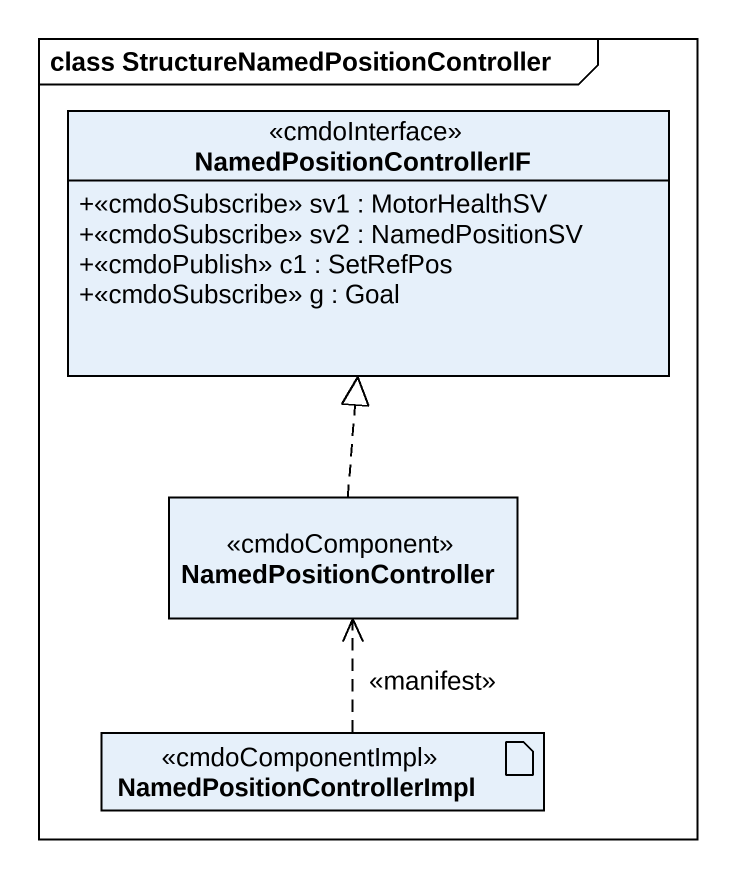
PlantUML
@startuml
mainframe class StructureNamedPositionController
allowmixing
hide circle
hide empty members
skinparam classAttributeIconSize 0
interface NamedPositionControllerIF <<cmdoInterface>> {
  +<<cmdoSubscribe>> sv1 : MotorHealthSV
  +<<cmdoSubscribe>> sv2 : NamedPositionSV
  +<<cmdoPublish>> c1 : SetRefPos
  +<<cmdoSubscribe>> g : Goal
}
class NamedPositionController <<cmdoComponent>>
artifact NamedPositionControllerImpl <<cmdoComponentImpl>>
NamedPositionController .up.|> NamedPositionControllerIF
NamedPositionControllerImpl .up.> NamedPositionController : <<manifest>>
@enduml
